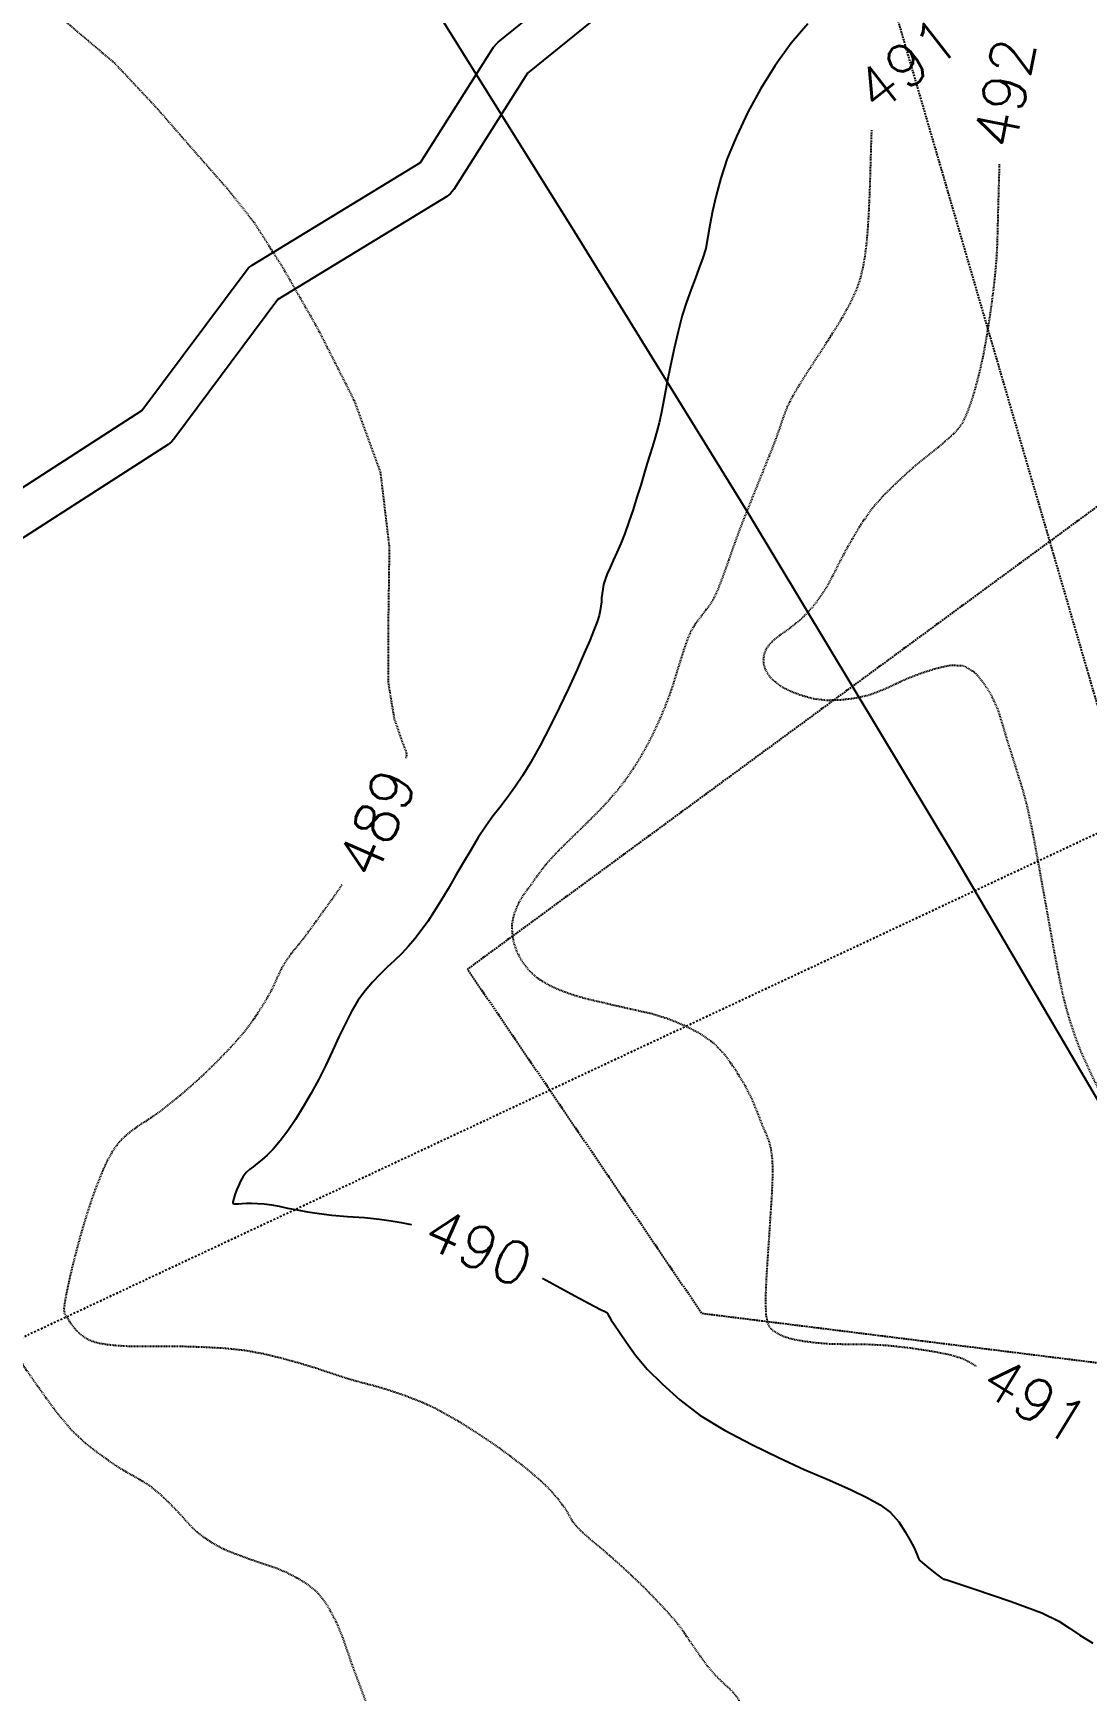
# Model space of a CAD drawing. Header units: inches. Extents: x 0 to 5400, y 0 to 3454.
# Drawn here: x 1280.5 to 1429, y 1695 to 1928.7 of the extents above; entities that cross this region are included whole.
import ezdxf
from ezdxf.enums import TextEntityAlignment as Align

# ---------------------------------------------------------------- set-up
doc = ezdxf.new("R2010")
doc.units = ezdxf.units.IN
doc.header["$MEASUREMENT"] = 0
for name, pattern in [('CANOPYL', [0.377953, -0.070866, 0.23622, -0.070866]), ('DASHED2', [0.375, 0.25, -0.125]), ('DIVIDE2', [0.6252, 0.25, -0.125, 0.0001, -0.125, 0.0001, -0.125]), ('HIDDEN2', [0.1875, 0.125, -0.0625]), ('WAVY_MED', [0.51, -0.125, 0.25, -0.135])]:
    doc.linetypes.add(name, pattern=pattern)
for name, color, linetype in [('A-SITE-ESMT', 9, 'DASHED2'), ('CX_XSECTIONS', 3, 'Continuous'), ('RECLAMATIONLIMIT', 40, 'DIVIDE2'), ('STREAM_POLY', 10, 'Continuous'), ('TOPO_CON', 9, 'HIDDEN2'), ('TOPO_ICON', 10, 'Continuous'), ('TREES', 3, 'Continuous')]:
    doc.layers.add(name, color=color, linetype=linetype)
doc.styles.add('SIMPLEX', font='simplex')

msp = doc.modelspace()

# ---------------------------------------------------------------- linework, layer by layer
at = {"layer": 'A-SITE-ESMT', "color": 9, "linetype": 'DASHED2', "flags": 128}
msp.add_lwpolyline([(1379.24, 2009.98), (1447.4, 1775.91)], dxfattribs=at)
at = {"layer": 'CX_XSECTIONS', "color": 5, "linetype": 'WAVY_MED', "flags": 128}
msp.add_lwpolyline([(1474.37, 1836.44), (948.9, 1589.86)], dxfattribs=at)
at = {"layer": 'RECLAMATIONLIMIT', "color": 4, "linetype": 'Continuous', "flags": 128}
msp.add_lwpolyline([(1335.82, 1934.38), (1356.84, 1900.67), (1381.57, 1860.52), (1410.68, 1812.2), (1444.83, 1753.96), (1484.7, 1684.08), (1530.96, 1600.81), (1584.28, 1502.43)], dxfattribs=at)
at = {"layer": 'STREAM_POLY', "color": 5, "linetype": 'Continuous', "flags": 128}
for points in [[(1269.49, 1858.48), (1295.87, 1875.46), (1310.57, 1895.19), (1310.9, 1895.57), (1311.41, 1895.96), (1335.11, 1910.42), (1345.4, 1926.68), (1345.86, 1927.24), (1346.05, 1927.4), (1363.49, 1941.53)], [(1366.87, 1936.55), (1350.21, 1923.05), (1339.81, 1906.62), (1339.34, 1906.05), (1338.83, 1905.66), (1315.03, 1891.14), (1300.36, 1871.44), (1300.03, 1871.06), (1299.58, 1870.71), (1272.66, 1853.38)]]:
    msp.add_lwpolyline(points, dxfattribs=at)
at = {"layer": 'TOPO_CON', "color": 11, "linetype": 'HIDDEN2', "flags": 128}
for points in [[(1146.19, 1960.61), (1152.4, 1958.84), (1158.67, 1957.25), (1166.09, 1955.67), (1166.09, 1955.67), (1175.28, 1953.96), (1185.63, 1952.25), (1196.43, 1950.75), (1196.43, 1950.75), (1207.72, 1949.69), (1219.46, 1948.84), (1230.76, 1947.67), (1230.76, 1947.67), (1241.38, 1946.13), (1251.56, 1944.27), (1261.06, 1941.77), (1261.06, 1941.77), (1269.81, 1938.57), (1277.89, 1934.74), (1285.28, 1930.17), (1285.28, 1930.17), (1291.98, 1924.49), (1298, 1918.06), (1303.38, 1911.88), (1303.38, 1911.88), (1307.84, 1906.81), (1311.66, 1901.99), (1315.64, 1895.74), (1315.64, 1895.74), (1320.61, 1887.06), (1325.74, 1876.95), (1329.46, 1866.77), (1329.46, 1866.77), (1330.72, 1856.19), (1330.57, 1845.53), (1330.57, 1837.09), (1330.57, 1837.09), (1331.41, 1832.02), (1332.4, 1829.16), (1333.1, 1827.3), (1333.1, 1827.3), (1333.16, 1826.85), (1333.11, 1826.66), (1333.03, 1826.47), (1333.03, 1826.47)], [(1398.68, 1915.01), (1398.65, 1914.3), (1398.62, 1913.58), (1398.59, 1912.4), (1398.59, 1912.4), (1398.53, 1910.41), (1398.46, 1907.94), (1398.37, 1905.5), (1398.37, 1905.5), (1398.26, 1903.19), (1398.13, 1900.91), (1397.94, 1898.84), (1397.94, 1898.84), (1397.71, 1897.08), (1397.43, 1895.52), (1397.07, 1894.06), (1397.07, 1894.06), (1396.61, 1892.7), (1396.06, 1891.44), (1395.41, 1890.13), (1395.41, 1890.13), (1394.61, 1888.7), (1393.72, 1887.23), (1392.8, 1885.77), (1392.8, 1885.77), (1391.87, 1884.33), (1390.93, 1882.89), (1390.06, 1881.56), (1390.06, 1881.56), (1389.29, 1880.37), (1388.61, 1879.27), (1388.01, 1878.28), (1388.01, 1878.28), (1387.51, 1877.39), (1387.1, 1876.6), (1386.74, 1875.85), (1386.74, 1875.85), (1386.46, 1875.17), (1386.24, 1874.52), (1385.97, 1873.74), (1385.97, 1873.74), (1385.65, 1872.81), (1385.28, 1871.74), (1384.78, 1870.4), (1384.78, 1870.4), (1384.1, 1868.71), (1383.3, 1866.75), (1382.47, 1864.7), (1382.47, 1864.7), (1381.61, 1862.54), (1380.71, 1860.3), (1379.89, 1858.17), (1379.89, 1858.17), (1379.18, 1856.21), (1378.55, 1854.37), (1377.95, 1852.71), (1377.95, 1852.71), (1377.41, 1851.25), (1376.9, 1849.98), (1376.38, 1848.87), (1376.38, 1848.87), (1375.83, 1847.99), (1375.26, 1847.26), (1374.71, 1846.54), (1374.71, 1846.54), (1374.17, 1845.82), (1373.64, 1845.09), (1373.13, 1844.2), (1373.13, 1844.2), (1372.68, 1843.09), (1372.25, 1841.82), (1371.8, 1840.42), (1371.8, 1840.42), (1371.32, 1838.87), (1370.81, 1837.18), (1370.23, 1835.45), (1370.23, 1835.45), (1369.54, 1833.66), (1368.77, 1831.81), (1367.94, 1830.01), (1367.94, 1830.01), (1367.04, 1828.25), (1366.07, 1826.54), (1365.07, 1824.93), (1365.07, 1824.93), (1364.04, 1823.46), (1362.99, 1822.1), (1361.92, 1820.83), (1361.92, 1820.83), (1360.85, 1819.64), (1359.77, 1818.53), (1358.71, 1817.47), (1358.71, 1817.47), (1357.66, 1816.44), (1356.64, 1815.45), (1355.69, 1814.52), (1355.69, 1814.52), (1354.81, 1813.65), (1354.02, 1812.84), (1353.32, 1812.1), (1353.32, 1812.1), (1352.77, 1811.45), (1352.31, 1810.88), (1351.88, 1810.3), (1351.88, 1810.3), (1351.47, 1809.74), (1351.08, 1809.18), (1350.65, 1808.56), (1350.65, 1808.56), (1350.13, 1807.86), (1349.56, 1807.1), (1349.05, 1806.24), (1349.05, 1806.24), (1348.6, 1805.28), (1348.21, 1804.23), (1348.01, 1803.09), (1348.01, 1803.09), (1348.02, 1801.84), (1348.23, 1800.51), (1348.67, 1799.2), (1348.67, 1799.2), (1349.35, 1797.93), (1350.27, 1796.7), (1351.43, 1795.59), (1351.43, 1795.59), (1352.86, 1794.68), (1354.53, 1793.89), (1356.38, 1793.19), (1356.38, 1793.19), (1358.41, 1792.59), (1360.62, 1792.08), (1362.9, 1791.54), (1362.9, 1791.54), (1365.28, 1791.01), (1367.73, 1790.46), (1370.1, 1789.72), (1370.1, 1789.72), (1372.36, 1788.78), (1374.53, 1787.66), (1376.47, 1786.28), (1376.47, 1786.28), (1378.12, 1784.51), (1379.54, 1782.47), (1380.76, 1780.46), (1380.76, 1780.46), (1381.76, 1778.48), (1382.57, 1776.53), (1383.23, 1774.83), (1383.23, 1774.83), (1383.77, 1773.58), (1384.18, 1772.57), (1384.47, 1771.47), (1384.47, 1771.47), (1384.65, 1770.25), (1384.72, 1768.93), (1384.71, 1767.19), (1384.71, 1767.19), (1384.61, 1764.78), (1384.42, 1761.95), (1384.24, 1759.12), (1384.24, 1759.12), (1384.05, 1756.28), (1383.86, 1753.43), (1383.76, 1751.03), (1383.76, 1751.03), (1383.75, 1749.28), (1383.81, 1747.97), (1383.99, 1746.96), (1383.99, 1746.96), (1384.27, 1746.28), (1384.66, 1745.88), (1385.19, 1745.54), (1385.19, 1745.54), (1385.84, 1745.16), (1386.63, 1744.84), (1387.7, 1744.55), (1387.7, 1744.55), (1389.07, 1744.3), (1390.71, 1744.09), (1392.7, 1743.92), (1392.7, 1743.92), (1395.14, 1743.86), (1397.93, 1743.85), (1400.81, 1743.71), (1400.81, 1743.71), (1403.89, 1743.37), (1407.06, 1742.9), (1409.66, 1742.4), (1409.66, 1742.4), (1411.31, 1741.91), (1412.39, 1741.4), (1413.41, 1740.78), (1413.41, 1740.78)], [(1416.69, 1910.2), (1416.62, 1907.83), (1416.55, 1905.46), (1416.49, 1903.32), (1416.49, 1903.32), (1416.45, 1901.54), (1416.41, 1899.98), (1416.36, 1898.51), (1416.36, 1898.51), (1416.29, 1897.18), (1416.2, 1895.94), (1416.06, 1894.54), (1416.06, 1894.54), (1415.88, 1892.85), (1415.65, 1891), (1415.39, 1889.1), (1415.39, 1889.1), (1415.09, 1887.13), (1414.75, 1885.11), (1414.4, 1883.22), (1414.4, 1883.22), (1414.02, 1881.5), (1413.63, 1879.9), (1413.24, 1878.46), (1413.24, 1878.46), (1412.87, 1877.2), (1412.5, 1876.1), (1412.12, 1875.13), (1412.12, 1875.13), (1411.79, 1874.33), (1411.44, 1873.66), (1410.96, 1872.97), (1410.96, 1872.97), (1410.31, 1872.26), (1409.52, 1871.52), (1408.48, 1870.62), (1408.48, 1870.62), (1407.1, 1869.5), (1405.48, 1868.22), (1403.81, 1866.78), (1403.81, 1866.78), (1402.09, 1865.18), (1400.32, 1863.43), (1398.71, 1861.6), (1398.71, 1861.6), (1397.34, 1859.67), (1396.13, 1857.66), (1395.02, 1855.72), (1395.02, 1855.72), (1394.03, 1853.85), (1393.15, 1852.06), (1392.28, 1850.46), (1392.28, 1850.46), (1391.38, 1849.11), (1390.5, 1847.95), (1389.64, 1846.95), (1389.64, 1846.95), (1388.8, 1846.12), (1387.99, 1845.44), (1387.24, 1844.84), (1387.24, 1844.84), (1386.55, 1844.32), (1385.92, 1843.89), (1385.36, 1843.47), (1385.36, 1843.47), (1384.87, 1843.06), (1384.45, 1842.68), (1384.1, 1842.26), (1384.1, 1842.26), (1383.81, 1841.8), (1383.6, 1841.32), (1383.47, 1840.8), (1383.47, 1840.8), (1383.43, 1840.27), (1383.48, 1839.7), (1383.65, 1839.13), (1383.65, 1839.13), (1383.93, 1838.56), (1384.32, 1837.97), (1384.88, 1837.4), (1384.88, 1837.4), (1385.61, 1836.83), (1386.51, 1836.27), (1387.61, 1835.77), (1387.61, 1835.77), (1388.94, 1835.3), (1390.48, 1834.87), (1392.19, 1834.66), (1392.19, 1834.66), (1394.1, 1834.68), (1396.18, 1834.91), (1398.37, 1835.39), (1398.37, 1835.39), (1400.69, 1836.29), (1403.12, 1837.45), (1405.46, 1838.39), (1405.46, 1838.39), (1407.69, 1839.1), (1409.83, 1839.6), (1411.71, 1839.5), (1411.71, 1839.5), (1413.26, 1838.54), (1414.55, 1836.96), (1415.65, 1835.17), (1415.65, 1835.17), (1416.54, 1833.12), (1417.23, 1830.85), (1417.84, 1828.79), (1417.84, 1828.79), (1418.38, 1827.12), (1418.83, 1825.67), (1419.24, 1824.33), (1419.24, 1824.33), (1419.62, 1823.13), (1419.95, 1822.06), (1420.28, 1820.9), (1420.28, 1820.9), (1420.6, 1819.62), (1420.9, 1818.25), (1421.22, 1816.73), (1421.22, 1816.73), (1421.55, 1815.05), (1421.89, 1813.21), (1422.25, 1811.23), (1422.25, 1811.23), (1422.64, 1809.05), (1423.06, 1806.72), (1423.48, 1804.38), (1423.48, 1804.38), (1423.9, 1802.03), (1424.32, 1799.67), (1424.75, 1797.41), (1424.75, 1797.41), (1425.16, 1795.32), (1425.57, 1793.33), (1426.06, 1791.36), (1426.06, 1791.36), (1426.63, 1789.4), (1427.27, 1787.45), (1428.04, 1785.42), (1428.04, 1785.42), (1429, 1783.25), (1430.07, 1781), (1431.14, 1778.83), (1431.14, 1778.83), (1432.2, 1776.72), (1433.25, 1774.69), (1434.16, 1772.9), (1434.16, 1772.9), (1434.86, 1771.39), (1435.43, 1770.12), (1435.89, 1769.13), (1435.89, 1769.13), (1436.09, 1768.5), (1436.19, 1768.14), (1436.7, 1767.81), (1436.7, 1767.81), (1437.92, 1767.4), (1439.56, 1767.01), (1441.21, 1766.73), (1441.21, 1766.73), (1442.78, 1766.6), (1444.38, 1766.57), (1445.86, 1766.62), (1445.86, 1766.62), (1447.17, 1766.75), (1448.37, 1766.96), (1449.53, 1767.2), (1449.53, 1767.2), (1450.67, 1767.49), (1451.77, 1767.83), (1452.88, 1768.12), (1452.88, 1768.12), (1453.97, 1768.38), (1455.05, 1768.6), (1456.21, 1768.7), (1456.21, 1768.7), (1457.61, 1768.63), (1459.09, 1768.45), (1460.19, 1768.28), (1460.19, 1768.28), (1460.53, 1768.21), (1460.6, 1768.15), (1460.91, 1767.98), (1460.91, 1767.98), (1461.86, 1767.62), (1463.13, 1767.12), (1464.47, 1766.52), (1464.47, 1766.52), (1465.97, 1765.72), (1467.55, 1764.82), (1468.75, 1764.09), (1468.75, 1764.09), (1469.2, 1763.76), (1469.28, 1763.59), (1469.54, 1763.23), (1469.54, 1763.23), (1470.23, 1762.49), (1471.09, 1761.56), (1471.94, 1760.64), (1471.94, 1760.64), (1472.69, 1759.83), (1473.42, 1759.03), (1474.29, 1758.1), (1474.29, 1758.1), (1475.36, 1756.95), (1476.55, 1755.66), (1477.74, 1754.38), (1477.74, 1754.38)], [(1248.8, 1842.19), (1249.39, 1838.85), (1250.08, 1835.54), (1251.54, 1829.94), (1251.54, 1829.94), (1254.52, 1819.8), (1258.27, 1807.38), (1261.3, 1797.16), (1261.3, 1797.16), (1262.55, 1792.31), (1263.08, 1789.67), (1264.52, 1784.23), (1264.52, 1784.23), (1268.11, 1772.05), (1272.62, 1757.08), (1275.99, 1746.12), (1275.99, 1746.12), (1276.46, 1745.01), (1276.77, 1744.68), (1277.2, 1744.12), (1277.2, 1744.12), (1277.78, 1743.1), (1278.49, 1741.86), (1279.61, 1740.15), (1279.61, 1740.15), (1281.41, 1737.58), (1283.62, 1734.53), (1285.83, 1731.85), (1285.83, 1731.85), (1287.92, 1729.88), (1290, 1728.29), (1291.95, 1726.91), (1291.95, 1726.91), (1293.78, 1725.77), (1295.48, 1724.84), (1297.01, 1723.89), (1297.01, 1723.89), (1298.32, 1722.81), (1299.46, 1721.72), (1300.53, 1720.64), (1300.53, 1720.64), (1301.54, 1719.55), (1302.47, 1718.49), (1303.46, 1717.52), (1303.46, 1717.52), (1304.53, 1716.68), (1305.66, 1715.93), (1306.88, 1715.25), (1306.88, 1715.25), (1308.21, 1714.64), (1309.63, 1714.09), (1311.13, 1713.54), (1311.13, 1713.54), (1312.75, 1712.99), (1314.45, 1712.43), (1316.08, 1711.76), (1316.08, 1711.76), (1317.65, 1710.96), (1319.17, 1710.05), (1320.51, 1708.94), (1320.51, 1708.94), (1321.6, 1707.59), (1322.53, 1706.05), (1323.36, 1704.39), (1323.36, 1704.39), (1324.1, 1702.6), (1324.75, 1700.7), (1325.42, 1698.76), (1325.42, 1698.76), (1326.14, 1696.82), (1326.88, 1694.85), (1327.61, 1692.85), (1327.61, 1692.85), (1328.32, 1690.79), (1329.02, 1688.7), (1329.74, 1686.58), (1329.74, 1686.58), (1330.37, 1684.38), (1331.01, 1682.15), (1331.95, 1680.1), (1331.95, 1680.1), (1333.22, 1678.23), (1334.79, 1676.53), (1336.9, 1675.15), (1336.9, 1675.15), (1339.72, 1674.21), (1343.07, 1673.58), (1346.63, 1673.08), (1346.63, 1673.08), (1350.42, 1672.68), (1354.42, 1672.4), (1358.26, 1672.02), (1358.26, 1672.02), (1362.06, 1671.37), (1365.7, 1670.62), (1368.42, 1670.05), (1368.42, 1670.05), (1369.53, 1669.82), (1369.97, 1669.72), (1370.41, 1669.61), (1370.41, 1669.61)], [(1324.02, 1808.62), (1323.8, 1808.26), (1323.58, 1807.91), (1323.01, 1807.09), (1323.01, 1807.09), (1321.79, 1805.39), (1320.22, 1803.22), (1318.87, 1801.37), (1318.87, 1801.37), (1317.95, 1800.19), (1317.24, 1799.33), (1316.64, 1798.56), (1316.64, 1798.56), (1316.16, 1797.87), (1315.79, 1797.26), (1315.37, 1796.5), (1315.37, 1796.5), (1314.9, 1795.49), (1314.39, 1794.31), (1313.68, 1792.96), (1313.68, 1792.96), (1312.75, 1791.4), (1311.62, 1789.65), (1310.23, 1787.81), (1310.23, 1787.81), (1308.48, 1785.82), (1306.47, 1783.72), (1304.44, 1781.74), (1304.44, 1781.74), (1302.39, 1779.89), (1300.32, 1778.16), (1298.47, 1776.69), (1298.47, 1776.69), (1296.95, 1775.62), (1295.66, 1774.81), (1294.51, 1774), (1294.51, 1774), (1293.53, 1773.2), (1292.69, 1772.4), (1291.89, 1771.34), (1291.89, 1771.34), (1291.07, 1769.89), (1290.28, 1768.18), (1289.53, 1766.33), (1289.53, 1766.33), (1288.79, 1764.31), (1288.09, 1762.15), (1287.45, 1760.04), (1287.45, 1760.04), (1286.88, 1758.02), (1286.37, 1756.05), (1285.93, 1754.28), (1285.93, 1754.28), (1285.57, 1752.71), (1285.28, 1751.34), (1285.07, 1750.22), (1285.07, 1750.22), (1284.94, 1749.42), (1284.88, 1748.88), (1284.89, 1748.45), (1284.89, 1748.45), (1284.97, 1748.12), (1285.1, 1747.91), (1285.28, 1747.65), (1285.28, 1747.65), (1285.5, 1747.28), (1285.77, 1746.87), (1286.1, 1746.44), (1286.1, 1746.44), (1286.47, 1745.98), (1286.91, 1745.5), (1287.44, 1745.06), (1287.44, 1745.06), (1288.04, 1744.67), (1288.73, 1744.33), (1289.68, 1744.04), (1289.68, 1744.04), (1290.88, 1743.83), (1292.33, 1743.68), (1294.11, 1743.58), (1294.11, 1743.58), (1296.34, 1743.57), (1298.91, 1743.59), (1301.62, 1743.56), (1301.62, 1743.56), (1304.47, 1743.47), (1307.45, 1743.31), (1310.34, 1743.01), (1310.34, 1743.01), (1313.06, 1742.51), (1315.69, 1741.86), (1318.19, 1741.17), (1318.19, 1741.17), (1320.55, 1740.45), (1322.77, 1739.7), (1324.91, 1739), (1324.91, 1739), (1326.94, 1738.44), (1328.89, 1737.93), (1330.9, 1737.32), (1330.9, 1737.32), (1333, 1736.6), (1335.16, 1735.76), (1337.47, 1734.69), (1337.47, 1734.69), (1340.05, 1733.25), (1342.78, 1731.56), (1345.38, 1729.83), (1345.38, 1729.83), (1347.83, 1728.05), (1350.15, 1726.23), (1352.08, 1724.6), (1352.08, 1724.6), (1353.47, 1723.23), (1354.47, 1722.05), (1355.26, 1721.01), (1355.26, 1721.01), (1355.83, 1720.15), (1356.2, 1719.43), (1356.62, 1718.75), (1356.62, 1718.75), (1357.16, 1718.11), (1357.76, 1717.51), (1358.52, 1716.82), (1358.52, 1716.82), (1359.46, 1716.01), (1360.56, 1715.11), (1361.82, 1714.03), (1361.82, 1714.03), (1363.31, 1712.69), (1364.96, 1711.17), (1366.58, 1709.61), (1366.58, 1709.61), (1368.16, 1707.99), (1369.71, 1706.34), (1371.07, 1704.78), (1371.07, 1704.78), (1372.13, 1703.39), (1373, 1702.09), (1373.85, 1700.85), (1373.85, 1700.85), (1374.68, 1699.68), (1375.49, 1698.57), (1376.41, 1697.44), (1376.41, 1697.44), (1377.58, 1696.28), (1378.86, 1695.11), (1379.85, 1693.94), (1379.85, 1693.94), (1380.19, 1693.05), (1380.24, 1692.16), (1380.65, 1690.49), (1380.65, 1690.49), (1381.52, 1687.04), (1382.74, 1682.8), (1384.63, 1679.92), (1384.63, 1679.92), (1387.7, 1679.59), (1391.43, 1680.62), (1394.63, 1681.57), (1394.63, 1681.57), (1396.84, 1681.97), (1398.51, 1682.31), (1399.81, 1682.59), (1399.81, 1682.59), (1400.7, 1682.8), (1401.22, 1682.96), (1401.71, 1683.1), (1401.71, 1683.1), (1402.19, 1683.23), (1402.63, 1683.34), (1403.31, 1683.5), (1403.31, 1683.5), (1404.27, 1683.72), (1405.47, 1683.98), (1407.06, 1684.31), (1407.06, 1684.31), (1409.42, 1684.8), (1412.17, 1685.36), (1414.25, 1685.78), (1414.25, 1685.78), (1414.89, 1685.9), (1415.15, 1685.94), (1415.41, 1685.98), (1415.41, 1685.98)]]:
    msp.add_lwpolyline(points, dxfattribs=at)
at = {"layer": 'TOPO_ICON', "color": 12, "linetype": 'Continuous', "flags": 128}
for points in [[(1389.7, 1929.97), (1387.38, 1927.25), (1385.12, 1924.11), (1383.08, 1920.87), (1383.08, 1920.87), (1381.26, 1917.55), (1379.66, 1914.13), (1378.36, 1910.99), (1378.36, 1910.99), (1377.43, 1908.25), (1376.79, 1905.79), (1376.27, 1903.57), (1376.27, 1903.57), (1375.89, 1901.63), (1375.63, 1899.94), (1375.31, 1898.34), (1375.31, 1898.34), (1374.86, 1896.87), (1374.36, 1895.49), (1373.82, 1894.02), (1373.82, 1894.02), (1373.23, 1892.43), (1372.6, 1890.75), (1371.99, 1888.85), (1371.99, 1888.85), (1371.42, 1886.63), (1370.88, 1884.2), (1370.37, 1881.82), (1370.37, 1881.82), (1369.9, 1879.5), (1369.48, 1877.24), (1369.09, 1875.26), (1369.09, 1875.26), (1368.74, 1873.73), (1368.44, 1872.5), (1368.12, 1871.33), (1368.12, 1871.33), (1367.79, 1870.25), (1367.46, 1869.23), (1367.08, 1868.05), (1367.08, 1868.05), (1366.64, 1866.58), (1366.15, 1864.94), (1365.63, 1863.27), (1365.63, 1863.27), (1365.08, 1861.54), (1364.5, 1859.78), (1363.93, 1858.16), (1363.93, 1858.16), (1363.36, 1856.75), (1362.8, 1855.47), (1362.29, 1854.33), (1362.29, 1854.33), (1361.85, 1853.33), (1361.45, 1852.46), (1361.14, 1851.67), (1361.14, 1851.67), (1360.93, 1850.94), (1360.8, 1850.29), (1360.71, 1849.66), (1360.71, 1849.66), (1360.65, 1849.07), (1360.62, 1848.51), (1360.55, 1847.9), (1360.55, 1847.9), (1360.44, 1847.27), (1360.29, 1846.6), (1360, 1845.68), (1360, 1845.68), (1359.56, 1844.49), (1358.98, 1843.05), (1358.21, 1841.26), (1358.21, 1841.26), (1357.19, 1838.97), (1355.98, 1836.31), (1354.72, 1833.65), (1354.72, 1833.65), (1353.39, 1830.97), (1352, 1828.27), (1350.69, 1825.88), (1350.69, 1825.88), (1349.51, 1823.98), (1348.4, 1822.38), (1347.34, 1820.89), (1347.34, 1820.89), (1346.31, 1819.52), (1345.33, 1818.27), (1344.32, 1816.89), (1344.32, 1816.89), (1343.27, 1815.26), (1342.2, 1813.5), (1341.13, 1811.72), (1341.13, 1811.72), (1340.07, 1809.9), (1339.02, 1808.06), (1338.01, 1806.35), (1338.01, 1806.35), (1337.06, 1804.83), (1336.15, 1803.44), (1335.24, 1802.15), (1335.24, 1802.15), (1334.33, 1800.99), (1333.42, 1799.94), (1332.48, 1798.92), (1332.48, 1798.92), (1331.47, 1797.94), (1330.42, 1797), (1329.38, 1795.98), (1329.38, 1795.98), (1328.34, 1794.87), (1327.31, 1793.68), (1326.31, 1792.32), (1326.31, 1792.32), (1325.39, 1790.74), (1324.5, 1788.99), (1323.61, 1787.16), (1323.61, 1787.16), (1322.7, 1785.22), (1321.78, 1783.2), (1320.8, 1781.2), (1320.8, 1781.2), (1319.73, 1779.24), (1318.61, 1777.3), (1317.5, 1775.53), (1317.5, 1775.53), (1316.41, 1773.95), (1315.34, 1772.52), (1314.37, 1771.34), (1314.37, 1771.34), (1313.52, 1770.48), (1312.77, 1769.85), (1312.1, 1769.32), (1312.1, 1769.32), (1311.52, 1768.86), (1311.02, 1768.5), (1310.57, 1768.06), (1310.57, 1768.06), (1310.15, 1767.48), (1309.78, 1766.82), (1309.46, 1766.18), (1309.46, 1766.18), (1309.19, 1765.55), (1308.97, 1764.92), (1308.81, 1764.41), (1308.81, 1764.41), (1308.7, 1764.07), (1308.66, 1763.84), (1308.71, 1763.69), (1308.71, 1763.69), (1308.86, 1763.62), (1309.11, 1763.64), (1309.47, 1763.66), (1309.47, 1763.66), (1309.98, 1763.69), (1310.6, 1763.73), (1311.33, 1763.73), (1311.33, 1763.73), (1312.16, 1763.69), (1313.09, 1763.62), (1314.12, 1763.49), (1314.12, 1763.49), (1315.22, 1763.29), (1316.4, 1763.03), (1317.73, 1762.77), (1317.73, 1762.77), (1319.21, 1762.52), (1320.82, 1762.27), (1322.63, 1762.04), (1322.63, 1762.04), (1324.82, 1761.85), (1327.21, 1761.69), (1329.35, 1761.49), (1329.35, 1761.49), (1331.01, 1761.26), (1332.41, 1761.01), (1333.8, 1760.71), (1333.8, 1760.71)], [(1352.3, 1753.17), (1353.86, 1752.32), (1355.43, 1751.47), (1356.89, 1750.68), (1356.89, 1750.68), (1358.3, 1749.92), (1359.61, 1749.22), (1360.59, 1748.7), (1360.59, 1748.7), (1360.99, 1748.49), (1361.17, 1748.41), (1361.28, 1748.36), (1361.28, 1748.36), (1361.36, 1748.31), (1361.39, 1748.29), (1361.41, 1748.27), (1361.41, 1748.27), (1361.43, 1748.24), (1361.45, 1748.22), (1361.48, 1748.16), (1361.48, 1748.16), (1361.51, 1748.09), (1361.57, 1747.99), (1361.71, 1747.76), (1361.71, 1747.76), (1362.01, 1747.26), (1362.45, 1746.56), (1363.16, 1745.54), (1363.16, 1745.54), (1364.15, 1744.08), (1365.41, 1742.29), (1367.07, 1740.35), (1367.07, 1740.35), (1369.16, 1738.25), (1371.65, 1735.99), (1374.54, 1733.8), (1374.54, 1733.8), (1377.98, 1731.72), (1381.81, 1729.71), (1385.56, 1727.86), (1385.56, 1727.86), (1389.2, 1726.19), (1392.77, 1724.68), (1395.8, 1723.31), (1395.8, 1723.31), (1398.1, 1722.18), (1399.88, 1721.2), (1401.35, 1720.14), (1401.35, 1720.14), (1402.54, 1718.81), (1403.43, 1717.4), (1404.14, 1716.16), (1404.14, 1716.16), (1404.69, 1715.12), (1405.06, 1714.25), (1405.31, 1713.62), (1405.31, 1713.62), (1405.38, 1713.47), (1405.41, 1713.44), (1405.53, 1713.33), (1405.53, 1713.33), (1406.43, 1712.58), (1407.65, 1711.59), (1408.61, 1710.86), (1408.61, 1710.86), (1408.88, 1710.69), (1408.98, 1710.71), (1409.3, 1710.64), (1409.3, 1710.64), (1413.12, 1709.37), (1418.36, 1707.59), (1422.7, 1705.99), (1422.7, 1705.99), (1425.1, 1704.82), (1426.6, 1703.82), (1428.06, 1702.82), (1428.06, 1702.82), (1429.86, 1701.7)]]:
    msp.add_lwpolyline(points, dxfattribs=at)
at = {"layer": 'TREES', "color": 3, "linetype": 'CANOPYL', "flags": 128}
msp.add_lwpolyline([(2469.04, 2541.81), (2260.47, 2553.84), (2080.14, 2546.63), (1986.37, 2513), (1919.04, 2371.27), (1846.91, 2224.73), (1815.65, 2150.26), (1832.49, 2080.6), (1834.89, 2039.76), (1759.34, 1963.61), (1662.23, 1926.74), (1568.99, 1911.22), (1547.63, 1948.09), (1547.63, 2006.3), (1487.42, 2002.42), (1431.09, 1917.04), (1444.69, 1872.4), (1341.74, 1796.72), (1374.76, 1748.21), (1436.92, 1740.44), (1497.13, 1759.85), (1530.15, 1717.16), (1557.34, 1620.13), (1617.55, 1501.75), (1648.63, 1437.71), (1699.49, 1325.43), (1734.69, 1257.45), (1775.74, 1191.82), (1796.47, 1183.55)], dxfattribs=at)

# ---------------------------------------------------------------- texts
at = {"layer": 'TOPO_CON', "color": 11, "linetype": 'Continuous', "style": 'SIMPLEX'}
for s, rotation, p in [('491', 38.0036, (1403.64, 1924.26)), ('492', 78.5753, (1417.44, 1920.24)), ('489', 66.5611, (1328.96, 1817.36)), ('491', 328.3779, (1421.73, 1735.96))]:
    msp.add_text(s, height=6, rotation=rotation, dxfattribs=at).set_placement(p, align=Align.MIDDLE_CENTER)
at = {"layer": 'TOPO_ICON', "color": 12, "linetype": 'Continuous', "style": 'SIMPLEX'}
msp.add_text('490', height=6, rotation=336.202, dxfattribs=at).set_placement((1343.3, 1757.51), align=Align.MIDDLE_CENTER)

doc.saveas('drawing.dxf')
